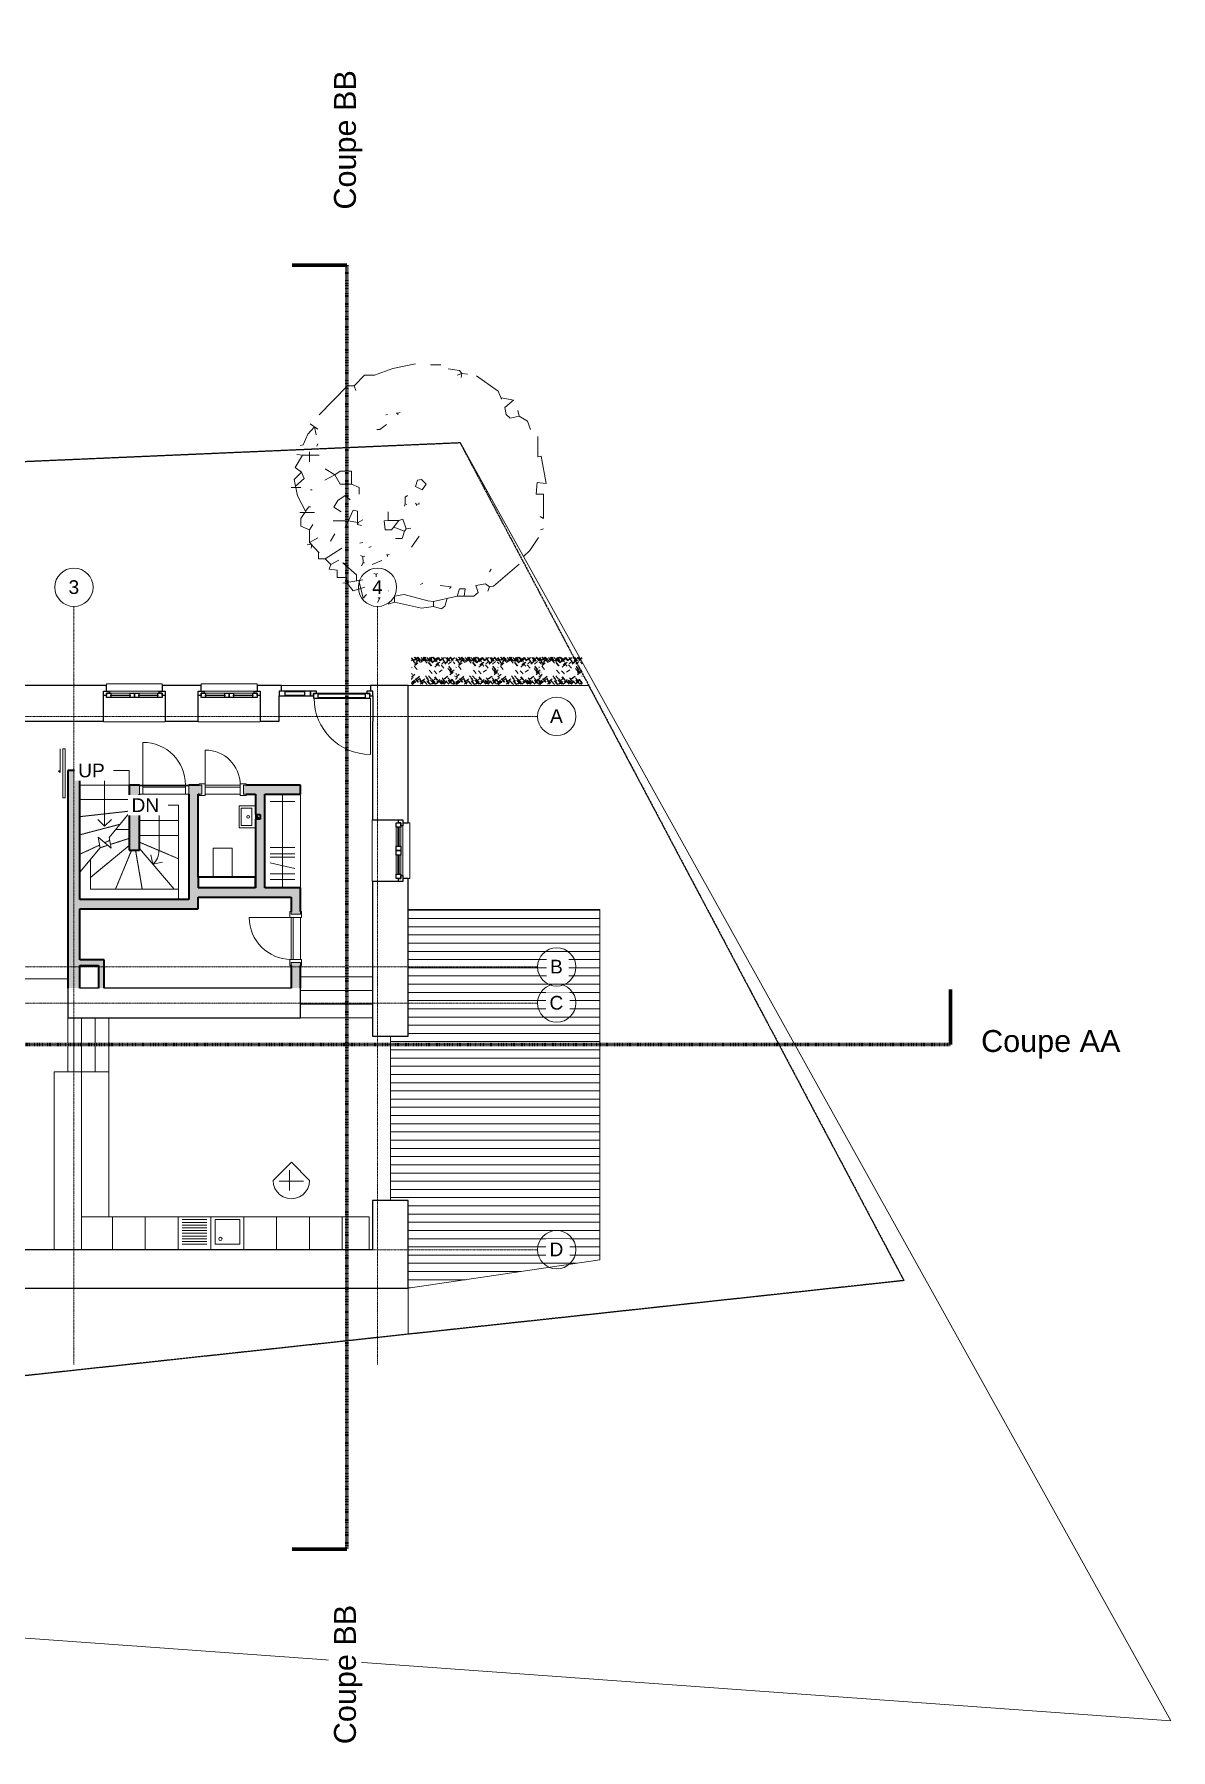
# Model space of a CAD drawing. Header units: millimetres. Extents: x -1815 to 34761, y -2437 to 28906.
# Drawn here: x 13982 to 34761, y -2437 to 28906 of the extents above; entities that cross this region are included whole.
import ezdxf

# ---------------------------------------------------------------- set-up
doc = ezdxf.new("R2010")
doc.units = ezdxf.units.MM
for name, pattern in [('Dash dot', [21, 10, -5, 1, -5]), ('Double dash', [55, 20, -5, 10, -5, 10, -5]), ('Grid Line', [22.225, 12.7, -3.175, 3.175, -3.175]), ('Overhead', [3.96875, 2.38125, -1.5875])]:
    doc.linetypes.add(name, pattern=pattern)
for name, color, linetype, lineweight in [('A-DETL-GENF', 92, 'Continuous', 9), ('A-DOOR', 31, 'Continuous', 18), ('A-DOOR-FRAM', 31, 'Continuous', 18), ('A-FLOR', 192, 'Continuous', 9), ('A-FLOR-PATT', 8, 'Continuous', 9), ('A-GENM', 13, 'Continuous', 9), ('A-GLAZ', 151, 'Continuous', 18), ('A-WALL', 113, 'Continuous', 18), ('A-WALL-PATT', 111, 'Continuous', 9), ('C-PROP-LINE', 91, 'Double dash', 25), ('C-TOPO', 7, 'Continuous', 9), ('G-ANNO-SYMB', 111, 'Continuous', 9), ('G-IMPT', 8, 'Continuous', 9), ('I-FURN', 30, 'Continuous', 9), ('I-WALL', 2, 'Continuous', 9), ('M-EQPM', 50, 'Continuous', 9), ('S-GRID', 1, 'Continuous', 9), ('S-GRID-IDEN', 1, 'Continuous', 9), ('S-STRS', 31, 'Continuous', 9), ('S-STRS-ANNO', 31, 'Continuous', 9), ('S-STRS-IDEN', 31, 'Continuous', 9), ('S-STRS-MBND', 31, 'Overhead', 9)]:
    doc.layers.add(name, color=color, linetype=linetype, lineweight=lineweight)
doc.styles.add('Arial', font='arial.ttf', dxfattribs={"height": 250})
doc.styles.add('Arial_1', font='arial.ttf', dxfattribs={"height": 400})

# ---------------------------------------------------------------- blocks, each defined once
blk = doc.blocks.new('Entourage_RPC_Female - Florence-376749-Site')
at = {"layer": 'A-DETL-GENF'}
for p, q in [((-334, 0), (0, 334)), ((334, 0), (0, 334)), ((-334, 0), (-325, -77)), ((-35, 182), (-35, 184)), ((-35, 184), (-35, 54)), ((-35, 116), (-35, 182)), ((-35, 178), (-35, 180)), ((-35, 180), (-35, 179)), ((-35, 179), (-35, 174)), ((-35, 166), (-35, 178)), ((-35, 174), (-35, 141)), ((-35, 143), (-35, 172)), ((-35, 172), (-35, 80)), ((-35, 157), (-35, 166)), ((-35, 147), (-35, 157)), ((-35, 146), (-35, 151)), ((-35, 151), (-35, 149)), ((-35, 149), (-35, 140)), ((-35, 139), (-35, 147)), ((-35, 137), (-35, 146)), ((-35, 129), (-35, 143)), ((-35, 141), (-35, 129)), ((-35, 140), (-35, 139)), ((-35, 126), (-35, 137)), ((-35, 113), (-35, 126)), ((-35, 102), (-35, 116)), ((-35, 102), (-35, 113)), ((-35, 94), (-35, 102)), ((-35, 92), (-35, 102)), ((-35, 80), (-35, 94)), ((-35, 78), (-35, 92)), ((-35, 24), (-35, 80)), ((-35, 80), (-35, 78)), ((-35, 67), (-35, 73)), ((-35, 73), (-35, 67)), ((-35, 51), (-35, 67)), ((-35, 67), (-35, 63)), ((-35, 46), (-35, 63)), ((-35, 63), (-35, 60)), ((-35, 63), (-35, 56)), ((-35, 60), (-35, 39)), ((-35, 56), (-35, 34)), ((-35, 54), (-35, 36)), ((-35, 22), (-35, 51)), ((-35, 2), (-35, 46)), ((-35, 39), (-35, 32)), ((-35, 36), (-35, 29)), ((-35, 34), (-35, 16)), ((-35, 7), (-35, 32)), ((-35, 29), (-35, 28)), ((-35, 28), (-35, 26)), ((-35, 26), (-35, 23)), ((-35, 17), (-35, 24)), ((-35, -134), (-35, 23)), ((-35, -25), (-35, 22)), ((-35, 16), (-35, 17)), ((-35, 7), (-35, -50)), ((-35, -1), (-35, 2)), ((325, -77), (334, 0)), ((-325, -77), (-300, -147)), ((-300, -147), (-261, -209)), ((-261, -209), (-209, -261)), ((-214, -13), (-223, -13)), ((-223, -13), (-182, -13)), ((-215, -13), (-217, -13)), ((-217, -13), (-204, -13)), ((-213, -13), (-215, -13)), ((-212, -13), (-214, -13)), ((-210, -13), (-213, -13)), ((-198, -13), (-212, -13)), ((-206, -13), (-210, -13)), ((-209, -261), (-147, -300)), ((-202, -13), (-206, -13)), ((-204, -13), (-181, -13)), ((-196, -13), (-202, -13)), ((-169, -13), (-198, -13)), ((-189, -13), (-196, -13)), ((-182, -13), (-189, -13)), ((-181, -13), (-146, -13)), ((-101, -13), (-169, -13)), ((-146, -13), (-152, -13)), ((-152, -13), (-143, -13)), ((-143, -13), (-147, -13)), ((-147, -13), (-144, -13)), ((-147, -300), (-77, -325)), ((-144, -13), (-105, -13)), ((-143, -13), (-48, -13)), ((-143, -13), (-123, -13)), ((-123, -13), (-89, -13)), ((-105, -13), (-101, -13)), ((-89, -13), (-41, -13)), ((-8, -13), (-51, -13)), ((-51, -13), (-48, -13)), ((-41, -13), (12, -13)), ((-35, -7), (-35, -1)), ((-35, -17), (-35, -7)), ((-35, -41), (-35, -17)), ((-35, -72), (-35, -25)), ((-35, -50), (-35, -41)), ((-35, -101), (-35, -72)), ((-35, -117), (-35, -101)), ((-35, -131), (-35, -105)), ((-35, -105), (-35, -134)), ((-35, -126), (-35, -117)), ((-35, -134), (-35, -119)), ((-35, -119), (-35, -119)), ((-35, -119), (-35, -127)), ((-35, -153), (-35, -126)), ((-35, -127), (-35, -167)), ((-35, -134), (-35, -131)), ((-35, -170), (-35, -153)), ((-35, -167), (-35, -178)), ((-35, -184), (-35, -170)), ((-35, -178), (-35, -184)), ((114, -13), (-17, -13)), ((-17, -13), (-8, -13)), ((12, -13), (43, -13)), ((99, -13), (42, -13)), ((42, -13), (45, -13)), ((43, -13), (60, -13)), ((45, -13), (54, -13)), ((54, -13), (106, -13)), ((60, -13), (63, -13)), ((63, -13), (114, -13)), ((77, -325), (147, -300)), ((109, -13), (99, -13)), ((99, -13), (101, -13)), ((125, -13), (99, -13)), ((101, -13), (116, -13)), ((106, -13), (114, -13)), ((109, -13), (115, -13)), ((114, -13), (153, -13)), ((126, -13), (115, -13)), ((116, -13), (123, -13)), ((127, -13), (121, -13)), ((121, -13), (129, -13)), ((123, -13), (126, -13)), ((129, -13), (125, -13)), ((151, -13), (127, -13)), ((219, -13), (140, -13)), ((140, -13), (160, -13)), ((147, -300), (209, -261)), ((162, -13), (151, -13)), ((153, -13), (203, -13)), ((160, -13), (166, -13)), ((166, -13), (162, -13)), ((203, -13), (223, -13)), ((209, -261), (261, -209)), ((223, -13), (219, -13)), ((261, -209), (300, -147)), ((300, -147), (325, -77)), ((-77, -325), (0, -334)), ((0, -334), (77, -325))]:
    blk.add_line(p, q, dxfattribs=at)
blk = doc.blocks.new('TREE 7M - Baum_16_dwg-394052-Site')
at = {"layer": 'G-IMPT'}
for p, q in [((150, 2221), (337, 2221)), ((-637, 1319), (-668, 1309)), ((-451, 1340), (-451, 1309)), ((1746, 1392), (1766, 1288)), ((-2056, 1143), (-1911, 1050)), ((-2067, 635), (-2067, 449)), ((-1911, 780), (-1932, 739)), ((-1891, 573), (-2191, 573)), ((-2398, -17), (-2222, -17)), ((-2046, -59), (-2015, -59)), ((-2243, -473), (-1974, -473)), ((-1093, -608), (-1176, -660)), ((-627, -463), (-627, -618)), ((-109, -328), (-109, -349)), ((-2005, -691), (-2067, -794)), ((-1601, -867), (-1683, -1001)), ((-1186, -691), (-1114, -711)), ((-295, -774), (-326, -815)), ((-57, -908), (-202, -1105)), ((2212, -774), (2160, -794)), ((-2067, -1022), (-1891, -1209)), ((-1093, -1022), (-1145, -1033)), ((-938, -1095), (-979, -1115)), ((-637, -1250), (-637, -1281)), ((-1083, -1395), (-1114, -1447)), ((-741, -1354), (-917, -1426)), ((1259, -1509), (1228, -1561)), ((-1093, -1706), (-1456, -1768)), ((-844, -1602), (-844, -1696)), ((5, -1768), (-36, -1789)), ((-824, -1892), (-875, -1934)), ((-616, -1903), (-720, -1924)), ((202, -2100), (202, -2193))]:
    blk.add_line(p, q, dxfattribs=at)
at = {"layer": 'G-IMPT', "flags": 128}
for points in [[(-129, 2241), (-544, 2158), (-875, 2034), (-1062, 2034), (-1248, 1837), (-1217, 1754)], [(471, 2148), (679, 2117), (720, 2065), (710, 1993)], [(824, 2055), (720, 2065), (637, 2034)], [(989, 2024), (1383, 1744), (1445, 1599)], [(-1248, 1837), (-1373, 1837), (-1891, 1309)], [(1445, 1620), (1445, 1599), (1445, 1620), (1663, 1578), (1507, 1444), (1528, 1319), (1601, 1247), (1766, 1288), (1922, 1195), (1974, 1040)], [(-409, 1350), (-451, 1340), (-482, 1340)], [(-2233, 749), (-2181, 760), (-2098, 957), (-1974, 1091), (-1942, 946)], [(-658, 1133), (-782, 1040), (-834, 1040)], [(2108, 915), (2108, 542), (2171, 553), (2264, 55), (2098, 76), (2077, -142), (2212, -142), (2212, -587), (2150, -546)], [(-2295, 584), (-2191, 573), (-2326, 345), (-2212, 262)], [(-1777, 325), (-1601, 211), (-1787, 117)], [(-2322, 7), (-2160, 149), (-2212, 262), (-2347, 128), (-2284, -173), (-2129, -473)], [(-1300, 45), (-1300, 283), (-1507, 283), (-1601, 211), (-1507, 45), (-1300, 45), (-1155, -17), (-1155, -142)], [(-1487, -463), (-1621, -380), (-1549, -256), (-1414, -162), (-1321, -245)], [(-274, -162), (-316, -193), (-316, -318)], [(-129, -307), (-109, -328), (-67, -318)], [(-57, -297), (-67, -318), (-57, -328)], [(-2150, -473), (-2222, -587), (-2222, -722), (-2067, -794), (-2067, -1022), (-1911, -939)], [(-2046, -369), (-2077, -369), (-2140, -453)], [(-1414, -753), (-1269, -432), (-1186, -452), (-1186, -691), (-1176, -660), (-1186, -660), (-1352, -628), (-1632, -628)], [(-212, -763), (-295, -774), (-357, -597), (-430, -618)], [(-326, -359), (-316, -318), (-285, -328)], [(-525, -742), (-326, -815), (-368, -950), (-492, -950)], [(2119, -929), (1963, -1167), (1849, -1281)], [(-2036, -1126), (-2025, -1053), (-2108, -1064)], [(-1777, -1323), (-1901, -1323), (-1901, -1198)], [(-1476, -1126), (-1777, -1323), (-1673, -1426), (-1528, -1343)], [(-658, -1250), (-637, -1250), (-606, -1240)], [(-1673, -1426), (-1704, -1509), (-1559, -1530), (-1559, -1665), (-1393, -1665), (-1383, -1758), (-1269, -1903), (-1052, -1841)], [(-1373, -1416), (-1456, -1395), (-1207, -1613), (-1207, -1725)], [(-1134, -1260), (-1093, -1281), (-1052, -1271)], [(-1093, -1281), (-1083, -1395), (-1062, -1395)], [(1766, -1416), (1300, -1820), (1228, -1830)], [(-1165, -1718), (-1083, -2037), (-1020, -1975)], [(-720, -1706), (-782, -1727), (-844, -1696), (-927, -1747), (-958, -1727)], [(-824, -1592), (-844, -1602), (-886, -1592)], [(326, -1810), (523, -1830), (492, -1861)], [(762, -2006), (782, -1872), (679, -1872), (637, -2006), (938, -2006), (1021, -1934), (979, -1810), (1155, -1778), (1228, -1830), (1197, -1913)], [(-788, -2054), (-875, -1934), (-927, -1944)], [(-834, -1882), (-824, -1892), (-720, -1924), (-824, -2120)], [(451, -2046), (409, -2183), (347, -2234), (202, -2193), (-15, -2224), (-513, -2110), (-627, -2151)], [(-513, -2110), (-513, -2006), (-337, -1975), (98, -2089), (202, -2100), (637, -2006)]]:
    blk.add_lwpolyline(points, dxfattribs=at)
for points in [[(67, 45), (-5, -59), (-129, 3), (-88, 117), (-15, 128)], [(-679, -794), (-699, -628), (-627, -618), (-430, -618), (-565, -794)]]:
    blk.add_lwpolyline(points, close=True, dxfattribs=at)
blk = doc.blocks.new('TREE 7M - TREE 7M-394112-Site')
blk.add_blockref('TREE 7M - Baum_16_dwg-394052-Site', (-60, -100))
blk = doc.blocks.new('HEDGE - B_Hecke_Plan_C_dwg-399853-Site')
at = {"layer": 'G-IMPT'}
for p, q in [((1, 488), (42, 440)), ((1, 474), (51, 416)), ((38, 463), (1, 432)), ((2, 322), (1, 321)), ((38, 417), (89, 358)), ((98, 487), (41, 440)), ((50, 499), (99, 442)), ((51, 333), (102, 273)), ((110, 398), (53, 351)), ((116, 395), (59, 348)), ((60, 499), (112, 440)), ((120, 494), (63, 447)), ((135, 448), (78, 401)), ((155, 473), (98, 426)), ((102, 499), (153, 440)), ((113, 499), (162, 442)), ((114, 459), (166, 399)), ((226, 483), (169, 435)), ((174, 492), (226, 433)), ((234, 456), (177, 409)), ((255, 498), (198, 451)), ((262, 495), (205, 448)), ((213, 499), (263, 441)), ((223, 499), (273, 441)), ((234, 451), (285, 391)), ((235, 490), (287, 430)), ((278, 492), (330, 433)), ((345, 474), (288, 427)), ((357, 495), (300, 448)), ((306, 401), (357, 341)), ((312, 474), (363, 415)), ((373, 498), (316, 451)), ((374, 466), (317, 419)), ((317, 401), (369, 341)), ((328, 492), (380, 433)), ((387, 498), (330, 451)), ((335, 453), (387, 394)), ((345, 453), (396, 394)), ((449, 460), (392, 413)), ((396, 497), (448, 437)), ((396, 480), (448, 420)), ((457, 460), (400, 413)), ((462, 460), (405, 413)), ((471, 484), (414, 437)), ((419, 478), (470, 419)), ((481, 363), (424, 316)), ((484, 469), (427, 422)), ((499, 402), (442, 355)), ((516, 408), (459, 360)), ((463, 394), (514, 334)), ((475, 494), (527, 434)), ((491, 491), (542, 431)), ((584, 490), (527, 442)), ((542, 358), (593, 298)), ((548, 495), (599, 435)), ((606, 495), (549, 448)), ((609, 424), (552, 377)), ((575, 451), (627, 391)), ((666, 420), (609, 373)), ((667, 430), (610, 383)), ((624, 495), (675, 435)), ((703, 480), (646, 433)), ((649, 484), (700, 424)), ((655, 492), (706, 433)), ((730, 417), (673, 370)), ((680, 324), (731, 265)), ((681, 335), (732, 276)), ((703, 499), (755, 440)), ((712, 499), (763, 440)), ((784, 494), (727, 447)), ((789, 488), (732, 441)), ((760, 413), (793, 375)), ((793, 390), (788, 385)), ((793, 400), (792, 399)), ((12, 310), (1, 302)), ((1, 200), (17, 181)), ((55, 179), (1, 134)), ((31, 129), (1, 104)), ((1, 96), (6, 90)), ((53, 80), (1, 37)), ((10, 49), (1, 42)), ((19, 49), (1, 35)), ((1, 23), (20, 1)), ((1, 14), (10, 4)), ((62, 190), (5, 142)), ((66, 49), (9, 2)), ((67, 68), (10, 20)), ((82, 55), (26, 8)), ((66, 105), (117, 45)), ((78, 105), (130, 45)), ((142, 140), (85, 93)), ((149, 152), (92, 105)), ((156, 116), (99, 69)), ((141, 108), (192, 48)), ((155, 80), (206, 20)), ((155, 63), (206, 4)), ((214, 51), (157, 4)), ((231, 56), (174, 9)), ((241, 106), (184, 59)), ((216, 77), (267, 18)), ((238, 56), (287, -1)), ((253, 156), (305, 97)), ((274, 120), (325, 61)), ((281, 65), (332, 5)), ((296, 62), (348, 2)), ((309, 159), (360, 99)), ((324, 261), (375, 201)), ((350, 80), (402, 20)), ((414, 51), (357, 4)), ((366, 104), (417, 44)), ((370, 65), (421, 5)), ((428, 54), (371, 6)), ((434, 101), (377, 54)), ((395, 65), (446, 5)), ((414, 252), (466, 192)), ((420, 136), (471, 76)), ((428, 138), (480, 79)), ((496, 51), (439, 4)), ((502, 51), (445, 4)), ((519, 90), (462, 43)), ((494, 70), (545, 11)), ((503, 68), (555, 8)), ((562, 270), (505, 223)), ((530, 74), (581, 15)), ((592, 65), (535, 18)), ((539, 80), (591, 20)), ((599, 77), (542, 30)), ((559, 65), (610, 5)), ((560, 119), (612, 59)), ((573, 95), (624, 36)), ((643, 54), (587, 6)), ((646, 66), (589, 19)), ((652, 148), (595, 101)), ((664, 151), (607, 104)), ((628, 63), (680, 4)), ((666, 291), (717, 231)), ((666, 120), (717, 61)), ((673, 81), (724, 22)), ((730, 59), (673, 12)), ((741, 95), (684, 48)), ((743, 83), (687, 36)), ((698, 66), (749, 6)), ((702, 267), (753, 208)), ((760, 223), (703, 176)), ((706, 267), (757, 208)), ((763, 252), (706, 205)), ((777, 270), (720, 223)), ((741, 79), (792, 19)), ((742, 93), (793, 33)), ((793, 45), (756, 15)), ((793, 20), (769, -1)), ((793, 35), (777, 22)), ((784, 158), (793, 147)), ((792, 227), (793, 226))]:
    blk.add_line(p, q, dxfattribs=at)
blk = doc.blocks.new('HEDGE - HEDGE-399856-Site')
blk.add_blockref('HEDGE - B_Hecke_Plan_C_dwg-399853-Site', (0, 0))
blk = doc.blocks.new('WIN_DOUBLE OPEN__SYM - 1130 x 1685-676181-Site')
at = {"layer": 'A-GLAZ', "color": 135}
for p, q in [((-565, 326), (-565, 336)), ((-565, 336), (565, 336)), ((565, 336), (565, 326)), ((455, -227), (-455, -227)), ((-430, -107), (-80, -107)), ((-80, -187), (-430, -187)), ((80, -107), (430, -107)), ((430, -187), (80, -187)), ((-510, -357), (-510, -327)), ((510, -357), (-510, -357)), ((510, -327), (510, -357))]:
    blk.add_line(p, q, dxfattribs=at)
at = {"layer": 'A-GLAZ', "color": 55, "lineweight": 25}
for p, q in [((-565, -147), (-510, -147)), ((-510, -107), (-430, -107)), ((-510, -187), (-510, -107)), ((-510, -147), (-510, -187)), ((-430, -187), (-510, -187)), ((-510, -187), (-455, -187)), ((-455, -227), (-510, -227)), ((-455, -187), (-455, -227)), ((-430, -107), (-430, -187)), ((-430, -142), (-80, -142)), ((-430, -152), (-430, -142)), ((-80, -152), (-430, -152)), ((-80, -107), (0, -107)), ((-80, -187), (-80, -107)), ((-80, -142), (-80, -152)), ((0, -187), (-80, -187)), ((0, -107), (80, -107)), ((0, -187), (0, -107)), ((0, -107), (0, -187)), ((80, -187), (0, -187)), ((80, -107), (80, -187)), ((80, -142), (430, -142)), ((80, -152), (80, -142)), ((430, -152), (80, -152)), ((430, -107), (510, -107)), ((430, -187), (430, -107)), ((430, -142), (430, -152)), ((510, -187), (430, -187)), ((455, -187), (510, -187)), ((455, -227), (455, -187)), ((510, -227), (455, -227)), ((510, -107), (510, -187)), ((510, -147), (565, -147)), ((510, -187), (510, -147))]:
    blk.add_line(p, q, dxfattribs=at)
blk = doc.blocks.new('WIN_DOUBLE OPEN__SYM - 1130 x 1685-676230-Site')
at = {"layer": 'A-GLAZ', "color": 135}
for p, q in [((-565, 327), (-565, 336)), ((-565, 336), (565, 336)), ((565, 336), (565, 327)), ((455, -227), (-455, -227)), ((-430, -107), (-80, -107)), ((-80, -187), (-430, -187)), ((80, -107), (430, -107)), ((430, -187), (80, -187)), ((-510, -357), (-510, -327)), ((510, -357), (-510, -357)), ((510, -327), (510, -357))]:
    blk.add_line(p, q, dxfattribs=at)
at = {"layer": 'A-GLAZ', "color": 55, "lineweight": 25}
for p, q in [((-565, -147), (-510, -147)), ((-510, -107), (-430, -107)), ((-510, -187), (-510, -107)), ((-510, -147), (-510, -187)), ((-430, -187), (-510, -187)), ((-510, -187), (-455, -187)), ((-455, -227), (-510, -227)), ((-455, -187), (-455, -227)), ((-430, -107), (-430, -187)), ((-430, -142), (-80, -142)), ((-430, -152), (-430, -142)), ((-80, -152), (-430, -152)), ((-80, -107), (0, -107)), ((-80, -187), (-80, -107)), ((-80, -142), (-80, -152)), ((0, -187), (-80, -187)), ((0, -107), (80, -107)), ((0, -187), (0, -107)), ((0, -107), (0, -187)), ((80, -187), (0, -187)), ((80, -107), (80, -187)), ((80, -142), (430, -142)), ((80, -152), (80, -142)), ((430, -152), (80, -152)), ((430, -107), (510, -107)), ((430, -187), (430, -107)), ((430, -142), (430, -152)), ((510, -187), (430, -187)), ((455, -187), (510, -187)), ((455, -227), (455, -187)), ((510, -227), (455, -227)), ((510, -107), (510, -187)), ((510, -147), (565, -147)), ((510, -187), (510, -147))]:
    blk.add_line(p, q, dxfattribs=at)
blk = doc.blocks.new('EXT_DOOR_2-3_1-3 - 2500 x 2385-683703-Site')
at = {"layer": 'A-DOOR', "color": 55, "lineweight": 25}
for p, q in [((-460, 226.5), (-570, 226.5)), ((-570, 226.5), (-570, 141.5)), ((-570, 141.5), (-460, 141.5)), ((-460, 141.5), (-460, 226.5)), ((-110, 226.5), (-460, 226.5)), ((-460, 226.5), (-460, 221.5)), ((-460, 221.5), (-110, 221.5)), ((-110, 146.5), (-460, 146.5)), ((-460, 146.5), (-460, 141.5)), ((-460, 141.5), (-110, 141.5)), ((-110, 226.5), (-110, 141.5)), ((0, 226.5), (-110, 226.5)), ((-110, 221.5), (-110, 226.5)), ((-110, 141.5), (-110, 146.5)), ((-110, 141.5), (0, 141.5)), ((0, 141.5), (0, 226.5)), ((110, 226.5), (0, 226.5)), ((0, 226.5), (0, 141.5)), ((0, 141.5), (55, 141.5)), ((140, 184), (55, 184)), ((55, 184), (55, 99)), ((55, 141.5), (55, 184)), ((55, 184), (110, 184)), ((55, 99), (140, 99)), ((110, 184), (110, 226.5)), ((140, 99), (140, 184)), ((1000, 184), (140, 184)), ((140, 184), (140, 179)), ((140, 179), (1000, 179)), ((1000, 104), (140, 104)), ((140, 104), (140, 99)), ((140, 99), (1000, 99)), ((1000, 184), (1000, 99)), ((1085, 184), (1000, 184)), ((1000, 179), (1000, 184)), ((1000, 99), (1000, 104)), ((1000, 99), (1085, 99)), ((1140, 226.5), (1030, 226.5)), ((1030, 226.5), (1030, 184)), ((1030, 184), (1085, 184)), ((1085, 99), (1085, 184)), ((1085, 184), (1085, 141.5)), ((1085, 141.5), (1140, 141.5)), ((1140, 141.5), (1140, 226.5))]:
    blk.add_line(p, q, dxfattribs=at)
at = {"layer": 'A-DOOR', "color": 135}
blk.add_line((1097.5, 99), (1097.5, -931), dxfattribs=at)
blk.add_arc((1097.5, 99), 1030, 180, 270, dxfattribs=at)
blk = doc.blocks.new('DOOR_SLIDING - 900 x 2135-677392-Site')
at = {"layer": 'A-DETL-GENF'}
blk.add_hatch(color=256, dxfattribs=at).paths.add_polyline_path([(-484, 253), (-452, 253), (-452, 285)])
for p, q in [((-452, 285), (-484, 253)), ((-54, 253), (-484, 253)), ((-484, 253), (-452, 253)), ((-452, 253), (-452, 285))]:
    blk.add_line(p, q, dxfattribs=at)
at = {"layer": 'A-DOOR-FRAM'}
for p, q in [((-50, 202), (-950, 202)), ((-950, 202), (-950, 162)), ((-950, 162), (-50, 162)), ((-50, 162), (-50, 202))]:
    blk.add_line(p, q, dxfattribs=at)
blk = doc.blocks.new('DOOR_SIMPLE _U-CASING - 760 x 2135-576247-Site')
at = {"layer": 'A-DOOR', "lineweight": 9}
for p, q in [((-320, 85), (320, 85)), ((320, -105), (320, -725))]:
    blk.add_line(p, q, dxfattribs=at)
at = {"layer": 'A-DOOR'}
for p, q in [((-320, -45), (320, -45)), ((-320, -85), (-320, -45)), ((320, -85), (-320, -85)), ((320, -45), (320, -85))]:
    blk.add_line(p, q, dxfattribs=at)
at = {"layer": 'A-DOOR', "lineweight": 9}
blk.add_arc((320, -85), 640, 180, 270, dxfattribs=at)
at = {"layer": 'A-DOOR-FRAM'}
for p, q in [((-430, 105), (-320, 105)), ((-430, 85), (-430, 105)), ((-380, 85), (-430, 85)), ((-380, -85), (-380, 85)), ((-320, 105), (-320, -105)), ((320, 105), (430, 105)), ((320, -105), (320, 105)), ((380, 85), (380, -85)), ((430, 85), (380, 85)), ((430, 105), (430, 85)), ((-430, -85), (-380, -85)), ((-430, -105), (-430, -85)), ((-320, -105), (-430, -105)), ((430, -105), (320, -105)), ((380, -85), (430, -85)), ((430, -85), (430, -105))]:
    blk.add_line(p, q, dxfattribs=at)
blk = doc.blocks.new('DOOR_SIMPLE _U-CASING - 885 x 2135-733885-Site')
at = {"layer": 'A-DOOR', "lineweight": 9}
for p, q in [((382.5, 105), (382.5, 850)), ((-382.5, -85), (382.5, -85))]:
    blk.add_line(p, q, dxfattribs=at)
at = {"layer": 'A-DOOR'}
for p, q in [((382.5, 85), (-382.5, 85)), ((-382.5, 85), (-382.5, 45)), ((-382.5, 45), (382.5, 45)), ((382.5, 45), (382.5, 85))]:
    blk.add_line(p, q, dxfattribs=at)
at = {"layer": 'A-DOOR', "lineweight": 9}
blk.add_arc((382.5, 85), 765, 90, 180, dxfattribs=at)
at = {"layer": 'A-DOOR-FRAM'}
for p, q in [((-382.5, 105), (-492.5, 105)), ((-492.5, 105), (-492.5, 85)), ((-492.5, 85), (-442.5, 85)), ((-442.5, 85), (-442.5, -85)), ((-382.5, -105), (-382.5, 105)), ((382.5, 105), (382.5, -105)), ((492.5, 105), (382.5, 105)), ((442.5, -85), (442.5, 85)), ((442.5, 85), (492.5, 85)), ((492.5, 85), (492.5, 105)), ((-442.5, -85), (-492.5, -85)), ((-492.5, -85), (-492.5, -105)), ((-492.5, -105), (-382.5, -105)), ((382.5, -105), (492.5, -105)), ((492.5, -85), (442.5, -85)), ((492.5, -105), (492.5, -85))]:
    blk.add_line(p, q, dxfattribs=at)
blk = doc.blocks.new('WC - NORMAL-306765-Site')
at = {"layer": 'A-GENM'}
for p, q in [((530, 175), (0, 175)), ((530, -175), (530, 175)), ((0, -175), (530, -175))]:
    blk.add_line(p, q, dxfattribs=at)
blk = doc.blocks.new('BATHROOM_SINK - 300 x 400-576486-Site')
at = {"layer": 'A-GENM'}
for p, q in [((0, 200), (300, 200)), ((70, -160), (70, 160)), ((70, 160), (260, 160)), ((260, 160), (260, -160)), ((300, 200), (300, -200)), ((300, -200), (0, -200)), ((260, -160), (70, -160))]:
    blk.add_line(p, q, dxfattribs=at)
blk.add_circle((135, 0), 25, dxfattribs=at)
blk = doc.blocks.new('SINK - Spüle_dwg-325172-Site')
at = {"layer": 'G-IMPT'}
for p, q in [((600, 450), (1050, 450)), ((600, 400), (1050, 400)), ((600, 350), (1050, 350)), ((600, 300), (1050, 300)), ((600, 250), (1050, 250)), ((600, 200), (1050, 200)), ((600, 150), (1050, 150)), ((600, 100), (1050, 100)), ((600, 50), (1050, 50)), ((600, 0), (1050, 0))]:
    blk.add_line(p, q, dxfattribs=at)
at = {"layer": 'G-IMPT', "flags": 128}
blk.add_lwpolyline([(0, 450), (450, 450), (450, 0), (0, 0)], close=True, dxfattribs=at)
at = {"layer": 'G-IMPT'}
blk.add_circle((353, 353), 30, dxfattribs=at)
blk = doc.blocks.new('SINK - SINK-311701-Site')
blk.add_blockref('SINK - Spüle_dwg-325172-Site', (0, 0))
blk = doc.blocks.new('CUPBOARD HANGER - F_Cupboards_dwg_cupboard_01_top-305205-Site')
at = {"layer": 'G-IMPT'}
blk.add_line((0, 0), (1, 1), dxfattribs=at)
at = {"layer": 'G-IMPT', "flags": 128}
for points in [[(1, 0), (1, 1), (0, 1)], [(0, 0), (1, 0), (0, 1)]]:
    blk.add_lwpolyline(points, dxfattribs=at)
blk = doc.blocks.new('CUPBOARD HANGER - F_Cupboards_dwg-305204-Site')
blk.add_blockref('CUPBOARD HANGER - F_Cupboards_dwg_cupboard_01_top-305205-Site', (0, 0))
blk = doc.blocks.new('CUPBOARD HANGER - F_Cupboards_dwg_cupboard_01_top-305203-Site')
at = {"layer": 'G-IMPT'}
blk.add_line((0, 0), (1, 1), dxfattribs=at)
at = {"layer": 'G-IMPT', "flags": 128}
for points in [[(1, 0), (1, 1), (0, 1)], [(0, 0), (1, 0), (0, 1)]]:
    blk.add_lwpolyline(points, dxfattribs=at)
blk = doc.blocks.new('CUPBOARD HANGER - F_Cupboards_dwg-305202-Site')
blk.add_blockref('CUPBOARD HANGER - F_Cupboards_dwg_cupboard_01_top-305203-Site', (0, 0))
blk = doc.blocks.new('CUPBOARD HANGER - F_Cupboards_dwg_cupboard_01_top-305201-Site')
at = {"layer": 'G-IMPT'}
blk.add_line((0, 0), (1, 1), dxfattribs=at)
at = {"layer": 'G-IMPT', "flags": 128}
for points in [[(1, 0), (1, 1), (0, 1)], [(0, 0), (1, 0), (0, 1)]]:
    blk.add_lwpolyline(points, dxfattribs=at)
blk = doc.blocks.new('CUPBOARD HANGER - F_Cupboards_dwg-305200-Site')
blk.add_blockref('CUPBOARD HANGER - F_Cupboards_dwg_cupboard_01_top-305201-Site', (0, 0))
blk = doc.blocks.new('CUPBOARD HANGER - 1700 x 650-704312-Site')
at = {"layer": 'A-GENM'}
for p, q in [((0, 1700), (650, 1700)), ((100, 1581), (550, 1581)), ((325, 1700), (325, 0)), ((650, 1700), (650, 0)), ((100, 741), (550, 741)), ((100, 621), (550, 621)), ((100, 561), (550, 561)), ((100, 457), (550, 353)), ((100, 261), (550, 261)), ((100, 157), (550, 157))]:
    blk.add_line(p, q, dxfattribs=at)
for name in ['CUPBOARD HANGER - F_Cupboards_dwg-305204-Site', 'CUPBOARD HANGER - F_Cupboards_dwg-305202-Site', 'CUPBOARD HANGER - F_Cupboards_dwg-305200-Site']:
    blk.add_blockref(name, (0, 0))
blk = doc.blocks.new('Gradin SàM - Gradin SàM-730464-Site')
at = {"layer": 'I-FURN'}
for p, q in [((14412, 9948), (14412, 6698)), ((14912, 9948), (14412, 9948)), ((15412, 9948), (14912, 9948)), ((14912, 6698), (14912, 9948)), ((15412, 7298), (15412, 9948)), ((20167, 7298), (14912, 7298)), ((14912, 7298), (14912, 6698)), ((20167, 6698), (20167, 7298))]:
    blk.add_line(p, q, dxfattribs=at)
blk = doc.blocks.new('CLOSET - 600 x 600-308418-Site')
at = {"layer": 'I-FURN'}
for p, q in [((600, 600), (0, 600)), ((0, 600), (0, 0)), ((600, 0), (600, 600))]:
    blk.add_line(p, q, dxfattribs=at)
blk = doc.blocks.new('OPENING_CHANEL - OPENING_CHANEL-743209-Site')
at = {"layer": 'A-DETL-GENF'}
blk.add_hatch(color=256, dxfattribs=at).paths.add_polyline_path([(-42.5, 85), (-42.5, 0), (42.5, 85)])
for p, q in [((-42.5, 85), (-42.5, 0)), ((42.5, 85), (-42.5, 85)), ((-42.5, 0), (42.5, 85)), ((-42.5, 0), (42.5, 0)), ((42.5, 0), (42.5, 85))]:
    blk.add_line(p, q, dxfattribs=at)
blk = doc.blocks.new('DOOR_SIMPLE - 900 x 2135-762409-Site')
at = {"layer": 'A-DOOR', "lineweight": 9}
for p, q in [((-390, 85), (390, 85)), ((390, -85), (390, -865))]:
    blk.add_line(p, q, dxfattribs=at)
at = {"layer": 'A-DOOR'}
for p, q in [((-390, -45), (390, -45)), ((-390, -85), (-390, -45)), ((390, -85), (-390, -85)), ((390, -45), (390, -85))]:
    blk.add_line(p, q, dxfattribs=at)
at = {"layer": 'A-DOOR', "lineweight": 9}
blk.add_arc((390, -85), 780, 180, 270, dxfattribs=at)
at = {"layer": 'A-DOOR-FRAM'}
for p, q in [((-450, 85), (-390, 85)), ((-450, -85), (-450, 85)), ((-390, 85), (-390, -85)), ((390, 85), (450, 85)), ((390, -85), (390, 85)), ((450, 85), (450, -85)), ((-390, -85), (-450, -85)), ((450, -85), (390, -85))]:
    blk.add_line(p, q, dxfattribs=at)
blk = doc.blocks.new('Family - ___-602283-Site')
at = {"layer": 'C-PROP-LINE'}
for p, q in [((2239, 20602), (21766, 21446)), ((21766, 21446), (29883, 6135)), ((2239, 3144), (2239, 20602)), ((29883, 6135), (2239, 3144))]:
    blk.add_line(p, q, dxfattribs=at)
blk = doc.blocks.new('Coupe - SEC_HOR__TAIL-247662-Site')
at = {"layer": 'G-ANNO-SYMB', "lineweight": 70}
blk.add_line((0, 0), (0, 10), dxfattribs=at)
blk = doc.blocks.new('Coupe - SEC_VER__TAIL-248176-Site')
at = {"layer": 'G-ANNO-SYMB', "lineweight": 70}
blk.add_line((0, 0), (0, 10), dxfattribs=at)
blk = doc.blocks.new('Coupe - SEC_VER__HEAD-247919-Site')
at = {"layer": 'G-ANNO-SYMB', "lineweight": 70}
blk.add_line((0, 0), (0, 10), dxfattribs=at)
blk = doc.blocks.new('Quadrillage - M_Grid Head - Circle_3_5-489728-Site')
at = {"layer": 'S-GRID-IDEN'}
blk.add_circle((0, 0), 3.5, dxfattribs=at)

msp = doc.modelspace()

# ---------------------------------------------------------------- hatches: boundary and pattern name
at = {"layer": 'A-FLOR-PATT'}
h = msp.add_hatch(dxfattribs=at)
h.set_pattern_fill('FP_1', color=256, style=0, pattern_type=2)
h.set_pattern_definition([(0, (0, 0), (0, 150), [])])
h.paths.add_polyline_path([(20820, 5995), (24320, 6513), (24320, 12913), (20820, 12913), (20820, 10598), (20497, 10598), (20497, 7598), (20820, 7598), (20820, 6698)])
at = {"layer": 'A-WALL-PATT'}
for points in [[(14817, 11478), (14817, 15453), (14597, 15453), (14597, 11478)], [(15907, 13998), (15907, 15189), (15717, 15189), (15717, 13998)], [(16977, 13098), (16977, 15019), (16807, 15019), (16807, 13098)], [(18027, 13308), (18197, 13308), (18197, 15019), (18027, 15019), (18027, 14650), (18112, 14650), (18112, 14565), (18027, 14565)], [(18677, 13138), (18847, 13138), (18847, 13308), (16977, 13308), (16977, 13138), (17777, 13138)], [(16977, 12928), (16977, 13098), (14817, 13098), (14817, 12928), (16523, 12928)], [(15157, 11892), (15262, 11892), (15262, 11997), (14817, 11997), (14817, 11892)], [(15262, 11478), (15262, 11892), (15157, 11892), (15157, 11478)]]:
    msp.add_hatch(color=256, dxfattribs=at).paths.add_polyline_path(points)
h = msp.add_hatch(color=256, dxfattribs=at)
h.paths.add_polyline_path([(16807, 15019), (17047, 15019), (17047, 15189), (16807, 15189)])
h.paths.add_polyline_path([(17807, 15019), (18847, 15019), (18847, 15189), (17807, 15189)])
h = msp.add_hatch(color=256, dxfattribs=at)
h.paths.add_polyline_path([(18847, 11478), (18847, 11943), (18677, 11943), (18677, 11478), (18833, 11478)])
h.paths.add_polyline_path([(18677, 12828), (18847, 12828), (18847, 13138), (18677, 13138), (18677, 12878)])

# ---------------------------------------------------------------- linework, layer by layer
at = {"layer": 'A-FLOR'}
for p, q in [((20127, 17006), (18502, 17006)), ((15907, 14818), (16617, 14818)), ((16617, 14818), (16617, 13098)), ((15007, 13288), (15007, 13824)), ((16617, 13288), (15007, 13288)), ((24320, 12913), (20820, 12913)), ((24320, 6513), (24320, 12913)), ((11932, 11648), (14597, 11648)), ((18847, 11683), (20167, 11683)), ((14702, 9948), (14702, 10933)), ((20497, 7598), (20497, 10598)), ((20820, 5995), (24320, 6513))]:
    msp.add_line(p, q, dxfattribs=at)
at = {"layer": 'A-WALL', "color": 55, "lineweight": 25}
for p, q in [((15302, 17006), (12577, 17006)), ((15302, 16906), (15302, 17006)), ((17035, 17006), (16322, 17006)), ((16322, 17006), (16322, 16906)), ((17035, 16906), (17035, 17006)), ((18502, 17006), (18055, 17006)), ((18055, 17006), (18055, 16906)), ((18502, 16906), (18502, 17006)), ((20127, 17006), (20127, 16906)), ((20820, 17006), (20127, 17006)), ((20820, 14500), (20820, 17006)), ((15247, 16353), (15247, 16906)), ((15247, 16906), (15302, 16906)), ((16322, 16906), (16377, 16906)), ((16377, 16906), (16377, 16353)), ((16980, 16353), (16980, 16906)), ((16980, 16906), (17035, 16906)), ((18055, 16906), (18110, 16906)), ((18110, 16906), (18110, 16353)), ((18460, 16353), (18460, 16821)), ((20170, 16821), (20170, 16353)), ((12632, 16353), (15247, 16353)), ((16377, 16353), (16980, 16353)), ((18110, 16353), (18460, 16353)), ((20170, 16353), (20167, 16353)), ((20167, 16353), (20167, 14555)), ((20167, 14555), (20720, 14555)), ((20720, 14555), (20720, 14500)), ((20720, 14500), (20820, 14500)), ((20820, 13480), (20720, 13480)), ((20720, 13480), (20720, 13425)), ((20820, 10598), (20820, 13480)), ((20720, 13425), (20167, 13425)), ((20167, 13425), (20167, 10598)), ((14597, 11478), (14597, 10933)), ((15157, 11478), (14817, 11478)), ((18677, 11478), (15262, 11478)), ((18847, 10933), (18847, 11478)), ((14597, 10933), (18847, 10933)), ((20167, 10598), (20820, 10598)), ((20820, 7598), (20167, 7598)), ((20167, 7598), (20167, 6698)), ((20820, 5995), (20820, 7598)), ((20167, 6698), (12677, 6698)), ((12637, 5995), (20820, 5995))]:
    msp.add_line(p, q, dxfattribs=at)
at = {"layer": 'A-WALL', "lineweight": 35}
for p, q in [((14597, 15453), (14597, 11478)), ((14817, 15453), (14597, 15453)), ((14817, 13098), (14817, 15453)), ((15717, 15189), (15717, 13998)), ((15907, 15189), (15717, 15189)), ((16997, 15189), (16807, 15189)), ((18847, 15189), (17857, 15189)), ((18847, 15019), (18847, 15189)), ((15907, 13998), (15907, 15019)), ((16807, 15019), (16807, 13098)), ((16977, 13508), (16977, 15019)), ((16977, 15019), (16997, 15019)), ((17857, 15019), (18027, 15019)), ((18027, 15019), (18027, 14650)), ((18197, 15019), (18847, 15019)), ((18197, 13308), (18197, 15019)), ((18027, 14650), (18112, 14650)), ((18112, 14565), (18027, 14565)), ((18027, 14565), (18027, 13308)), ((18112, 14650), (18112, 14565)), ((15717, 13998), (15907, 13998)), ((18027, 13308), (16977, 13308)), ((18847, 13308), (18197, 13308)), ((18847, 12878), (18847, 13308)), ((16807, 13098), (14817, 13098)), ((14817, 11997), (14817, 12928)), ((14817, 12928), (16977, 12928)), ((16977, 12928), (16977, 13138)), ((16977, 13138), (18677, 13138)), ((18677, 13138), (18677, 12878)), ((15262, 11997), (14817, 11997)), ((15262, 11478), (15262, 11997)), ((14817, 11478), (14817, 11892)), ((14817, 11892), (15157, 11892)), ((15157, 11892), (15157, 11478)), ((18677, 11893), (18677, 11478)), ((18847, 11478), (18847, 11893))]:
    msp.add_line(p, q, dxfattribs=at)
at = {"layer": 'C-TOPO'}
for p, q in [((21766, 21446), (2239, 20602)), ((24237, 17006), (21766, 21446)), ((20820, 17006), (21451, 17006)), ((21451, 17006), (24059, 17006)), ((24120, 17006), (24059, 17006)), ((24120, 17006), (24200, 16856)), ((34761, -1911), (24237, 17006)), ((24200, 16856), (24251, 16760)), ((24251, 16760), (29883, 6135)), ((20820, 5154), (20820, 5995)), ((29031, 6042), (23673, 5463)), ((29883, 6135), (29031, 6042)), ((23098, 5400), (22251, 5309)), ((23673, 5463), (23098, 5400)), ((22251, 5309), (20820, 5154)), ((2635, 412), (34761, -1911))]:
    msp.add_line(p, q, dxfattribs=at)
at = {"layer": 'G-ANNO-SYMB', "linetype": 'Dash dot', "lineweight": 70}
for p, q in [((19694, 24686), (19694, 1225)), ((1317, 10450), (30734, 10450))]:
    msp.add_line(p, q, dxfattribs=at)
at = {"layer": 'I-WALL', "lineweight": 35}
for p, q in [((18027, 13508), (16977, 13508)), ((16977, 13508), (16977, 13308)), ((18027, 13308), (18027, 13508))]:
    msp.add_line(p, q, dxfattribs=at)
at = {"layer": 'S-GRID', "linetype": 'Grid Line'}
for p, q in [((20257, 4601), (20257, 18452)), ((4291, 16443), (23184, 16443)), ((4291, 11865), (23184, 11865))]:
    msp.add_line(p, q, dxfattribs=at)
at = {"layer": 'S-STRS'}
for p, q in [((15717, 15452), (14817, 15452)), ((15717, 15452), (15717, 15189)), ((15717, 15189), (14817, 15189)), ((15717, 14925), (14817, 14925)), ((15907, 14818), (16617, 14818)), ((15717, 14712), (14817, 14611)), ((15549, 14472), (14817, 14280)), ((15717, 14650), (15698, 14650)), ((15907, 14543), (16617, 14543)), ((15358, 14177), (15267, 14135)), ((15717, 14214), (15373, 14104)), ((15717, 14375), (15468, 14375)), ((15907, 14268), (16617, 14268)), ((15907, 14144), (16617, 13842)), ((15176, 14092), (14817, 13924)), ((15717, 14086), (15007, 13500)), ((15324, 14088), (15186, 14043)), ((15762, 13998), (15467, 13288)), ((15834, 13998), (15956, 13288)), ((15907, 14027), (16539, 13288)), ((18847, 11683), (20167, 11683)), ((18847, 11433), (20167, 11433)), ((18847, 11183), (20167, 11183)), ((14597, 9948), (14597, 10933)), ((14847, 9948), (14847, 10933)), ((15097, 9948), (15097, 10933)), ((15347, 9948), (15347, 10933)), ((18847, 10933), (20167, 10933))]:
    msp.add_line(p, q, dxfattribs=at)
at = {"layer": 'S-STRS', "linetype": 'Overhead'}
for p, q in [((15717, 15452), (14817, 15452)), ((15717, 15189), (14817, 15189)), ((15717, 14925), (14817, 14925)), ((15717, 14712), (14817, 14611)), ((15549, 14472), (14817, 14280)), ((15717, 14650), (15698, 14650)), ((15907, 14543), (16617, 14543)), ((15358, 14177), (15267, 14135)), ((15717, 14214), (15373, 14104)), ((15717, 14375), (15468, 14375)), ((15907, 14268), (16617, 14268)), ((15907, 14144), (16617, 13842)), ((15176, 14092), (14817, 13924)), ((15717, 14086), (15007, 13500)), ((15324, 14088), (15186, 14043)), ((15762, 13998), (15467, 13288)), ((15834, 13998), (15956, 13288)), ((15907, 14027), (16539, 13288)), ((18847, 11433), (20167, 11433)), ((18847, 11183), (20167, 11183)), ((14847, 9948), (14847, 10933)), ((15097, 9948), (15097, 10933)), ((15347, 9948), (15347, 10933)), ((18847, 10933), (20167, 10933))]:
    msp.add_line(p, q, dxfattribs=at)
at = {"layer": 'S-STRS-ANNO'}
for p, q in [((15267, 15452), (15267, 15189)), ((15267, 15189), (15267, 14925)), ((15267, 14925), (15267, 14662)), ((16262, 14543), (16262, 14818)), ((15267, 14435), (15142, 14560)), ((15267, 14662), (15267, 14435)), ((15267, 14435), (15392, 14560)), ((16262, 14268), (16262, 14543)), ((16262, 13998), (16262, 14268)), ((16152, 13741), (16112, 13913)), ((16152, 13741), (16324, 13780))]:
    msp.add_line(p, q, dxfattribs=at)
for start, end in [(313.5463, 359.1225), (359.1225, 360)]:
    msp.add_arc((15907, 13998), 355, start, end, dxfattribs=at)
at = {"layer": 'S-STRS-MBND'}
for p, q in [((15907, 15175), (16807, 15175)), ((15907, 13998), (15907, 15175)), ((16807, 13098), (16807, 15175)), ((15717, 14430), (15717, 13998)), ((15717, 13998), (15907, 13998)), ((14817, 13125), (14817, 13098)), ((14817, 13098), (16807, 13098))]:
    msp.add_line(p, q, dxfattribs=at)
at = {"layer": 'S-STRS-MBND', "linetype": 'Continuous'}
for p, q in [((15348, 14231), (15717, 14673)), ((15147, 14235), (15387, 14034)), ((15187, 14039), (15147, 14235)), ((15387, 14034), (15348, 14231)), ((14817, 13596), (15187, 14039))]:
    msp.add_line(p, q, dxfattribs=at)

# ---------------------------------------------------------------- block references
at = {"layer": 'A-DETL-GENF'}
msp.add_blockref('Entourage_RPC_Female - Florence-376749-Site', (18682, 7965), dxfattribs=at)
at = {"layer": 'A-DOOR', "color": 135}
msp.add_blockref('EXT_DOOR_2-3_1-3 - 2500 x 2385-683703-Site', (19030, 16679), dxfattribs=at)
at = {"layer": 'A-DOOR', "lineweight": 9}
for name, p, rotation in [('DOOR_SLIDING - 900 x 2135-677392-Site', (14707, 15903), 89.9999999999999), ('DOOR_SIMPLE - 900 x 2135-762409-Site', (16357, 15104), 180), ('DOOR_SIMPLE _U-CASING - 760 x 2135-576247-Site', (17427, 15104), 180), ('DOOR_SIMPLE _U-CASING - 885 x 2135-733885-Site', (18762, 12386), 89.99999999999993)]:
    msp.add_blockref(name, p, dxfattribs=dict(at, rotation=rotation))
at = {"layer": 'A-GENM'}
for name, p in [('HEDGE - HEDGE-399856-Site', (20879, 17026)), ('HEDGE - HEDGE-399856-Site', (21687, 17026)), ('HEDGE - HEDGE-399856-Site', (22454, 17026)), ('HEDGE - HEDGE-399856-Site', (23209, 17026)), ('CUPBOARD HANGER - 1700 x 650-704312-Site', (18197, 13308))]:
    msp.add_blockref(name, p, dxfattribs=at)
for name, p, rotation in [('BATHROOM_SINK - 300 x 400-576486-Site', (18027, 14608), 180), ('WC - NORMAL-306765-Site', (17427, 13508), 90.00000000000006), ('SINK - SINK-311701-Site', (17737, 7248), 180)]:
    msp.add_blockref(name, p, dxfattribs=dict(at, rotation=rotation))
at = {"layer": 'A-GLAZ', "color": 135}
for name, p, rotation in [('WIN_DOUBLE OPEN__SYM - 1130 x 1685-676230-Site', (15812, 16679), 180), ('WIN_DOUBLE OPEN__SYM - 1130 x 1685-676230-Site', (17545, 16679), 180), ('WIN_DOUBLE OPEN__SYM - 1130 x 1685-676181-Site', (20494, 13990), 89.99999999999991)]:
    msp.add_blockref(name, p, dxfattribs=dict(at, rotation=rotation))
at = {"layer": 'G-ANNO-SYMB', "lineweight": 70, "extrusion": (0, 0, -1), "xscale": 99.99999999999993, "yscale": 99.99999999999993, "zscale": 99.99999999999993, "rotation": 270.0000000000003}
msp.add_blockref('Coupe - SEC_VER__HEAD-247919-Site', (-19694, 24686), dxfattribs=at)
at = {"layer": 'G-ANNO-SYMB', "lineweight": 70, "extrusion": (0, 0, -1), "xscale": 99.99999999999993, "yscale": 99.99999999999993, "zscale": 99.99999999999993}
msp.add_blockref('Coupe - SEC_HOR__TAIL-247662-Site', (-30734, 10450), dxfattribs=at)
at = {"layer": 'G-ANNO-SYMB', "lineweight": 70, "xscale": 99.99999999999993, "yscale": 99.99999999999993, "zscale": 99.99999999999993, "rotation": 89.99999999999947}
msp.add_blockref('Coupe - SEC_VER__TAIL-248176-Site', (19694, 1225), dxfattribs=at)
at = {"layer": 'G-IMPT'}
msp.add_blockref('TREE 7M - TREE 7M-394112-Site', (21139, 20743), dxfattribs=at)
at = {"layer": 'I-FURN'}
for name, p in [('Gradin SàM - Gradin SàM-730464-Site', (-65, 0)), ('CLOSET - 600 x 600-308418-Site', (15412, 6698)), ('CLOSET - 600 x 600-308418-Site', (16012, 6698)), ('CLOSET - 600 x 600-308418-Site', (16612, 6698)), ('CLOSET - 600 x 600-308418-Site', (17212, 6698)), ('CLOSET - 600 x 600-308418-Site', (17812, 6698)), ('CLOSET - 600 x 600-308418-Site', (18412, 6698)), ('CLOSET - 600 x 600-308418-Site', (19012, 6698))]:
    msp.add_blockref(name, p, dxfattribs=at)
at = {"layer": 'M-EQPM', "rotation": 89.9999999999999}
msp.add_blockref('OPENING_CHANEL - OPENING_CHANEL-743209-Site', (18112, 14608), dxfattribs=at)
at = {"layer": 'S-GRID-IDEN', "xscale": 99.99999999999993, "yscale": 99.99999999999993, "zscale": 99.99999999999993}
for p in [(14707, 18802), (20257, 18802)]:
    msp.add_blockref('Quadrillage - M_Grid Head - Circle_3_5-489728-Site', p, dxfattribs=at)
at = {"layer": 'S-GRID-IDEN', "xscale": 99.99999999999993, "yscale": 99.99999999999993, "zscale": 99.99999999999993, "rotation": 269.9999999999994}
for p in [(23534, 16443), (23534, 11865), (23534, 6698)]:
    msp.add_blockref('Quadrillage - M_Grid Head - Circle_3_5-489728-Site', p, dxfattribs=at)

# ---------------------------------------------------------------- texts
at = {"layer": 'G-ANNO-SYMB', "insert": (19462, 25703), "char_height": 400, "width": 3102.53, "attachment_point": 1, "rotation": 90, "style": 'Arial_1', "bg_fill": 3, "box_fill_scale": 1.25, "bg_fill_color": 256, "bg_fill_true_color": 13158600, "bg_fill_transparency": 0}
msp.add_mtext('Coupe BB', dxfattribs=at)

# ---------------------------------------------------------------- next in the draw order: texts
at = {"layer": 'G-ANNO-SYMB', "insert": (31294, 10712), "char_height": 400, "width": 3102.53, "attachment_point": 1, "style": 'Arial_1', "bg_fill": 3, "box_fill_scale": 1.25, "bg_fill_color": 256, "bg_fill_true_color": 13158600, "bg_fill_transparency": 0}
msp.add_mtext('Coupe AA', dxfattribs=at)
at = {"layer": 'G-ANNO-SYMB', "insert": (19462, -2337), "char_height": 400, "width": 3102.53, "attachment_point": 1, "rotation": 90, "style": 'Arial_1', "bg_fill": 3, "box_fill_scale": 1.25, "bg_fill_color": 256, "bg_fill_true_color": 13158600, "bg_fill_transparency": 0}
msp.add_mtext('Coupe BB', dxfattribs=at)
at = {"layer": 'S-STRS-IDEN', "char_height": 250, "attachment_point": 1, "line_spacing_factor": 0.941778, "style": 'Arial', "bg_fill": 3, "box_fill_scale": 1.25, "bg_fill_color": 256, "bg_fill_true_color": 13158600, "bg_fill_transparency": 0}
for s, insert, width in [('UP', (14785, 15580), 579.19), ('DN', (15760, 14946), 602.74)]:
    msp.add_mtext(s, dxfattribs=dict(at, insert=insert, width=width))

# ---------------------------------------------------------------- next in the draw order: linework, layer by layer
at = {"layer": 'S-GRID', "linetype": 'Grid Line'}
msp.add_line((14707, 4601), (14707, 18452), dxfattribs=at)

# ---------------------------------------------------------------- next in the draw order: block references
at = {"layer": 'C-PROP-LINE'}
msp.add_blockref('Family - ___-602283-Site', (0, 0), dxfattribs=at)

# ---------------------------------------------------------------- next in the draw order: texts
at = {"layer": 'S-GRID-IDEN', "char_height": 250, "attachment_point": 1, "style": 'Arial', "bg_fill": 3, "box_fill_scale": 1.25, "bg_fill_color": 256, "bg_fill_true_color": 13158600, "bg_fill_transparency": 0}
for s, insert, width in [('3', (14608, 18930), 232.49), ('4', (20158, 18930), 232.49), ('A', (23412, 16574), 280.59), ('B', (23412, 11996), 280.59), ('D', (23402, 6829), 304.64)]:
    msp.add_mtext(s, dxfattribs=dict(at, insert=insert, width=width))

# ---------------------------------------------------------------- next in the draw order: linework, layer by layer
at = {"layer": 'S-GRID', "linetype": 'Grid Line'}
msp.add_line((4291, 6698), (23184, 6698), dxfattribs=at)

# ---------------------------------------------------------------- next in the draw order: block references
at = {"layer": 'S-GRID-IDEN', "xscale": 99.99999999999993, "yscale": 99.99999999999993, "zscale": 99.99999999999993, "rotation": 269.9999999999994}
msp.add_blockref('Quadrillage - M_Grid Head - Circle_3_5-489728-Site', (23534, 11205), dxfattribs=at)

# ---------------------------------------------------------------- next in the draw order: texts
at = {"layer": 'S-GRID-IDEN', "insert": (23402, 11336), "char_height": 250, "width": 304.64, "attachment_point": 1, "style": 'Arial', "bg_fill": 3, "box_fill_scale": 1.25, "bg_fill_color": 256, "bg_fill_true_color": 13158600, "bg_fill_transparency": 0}
msp.add_mtext('C', dxfattribs=at)

# ---------------------------------------------------------------- next in the draw order: linework, layer by layer
at = {"layer": 'S-GRID', "linetype": 'Grid Line'}
msp.add_line((4291, 11205), (23184, 11205), dxfattribs=at)

doc.saveas('drawing.dxf')
